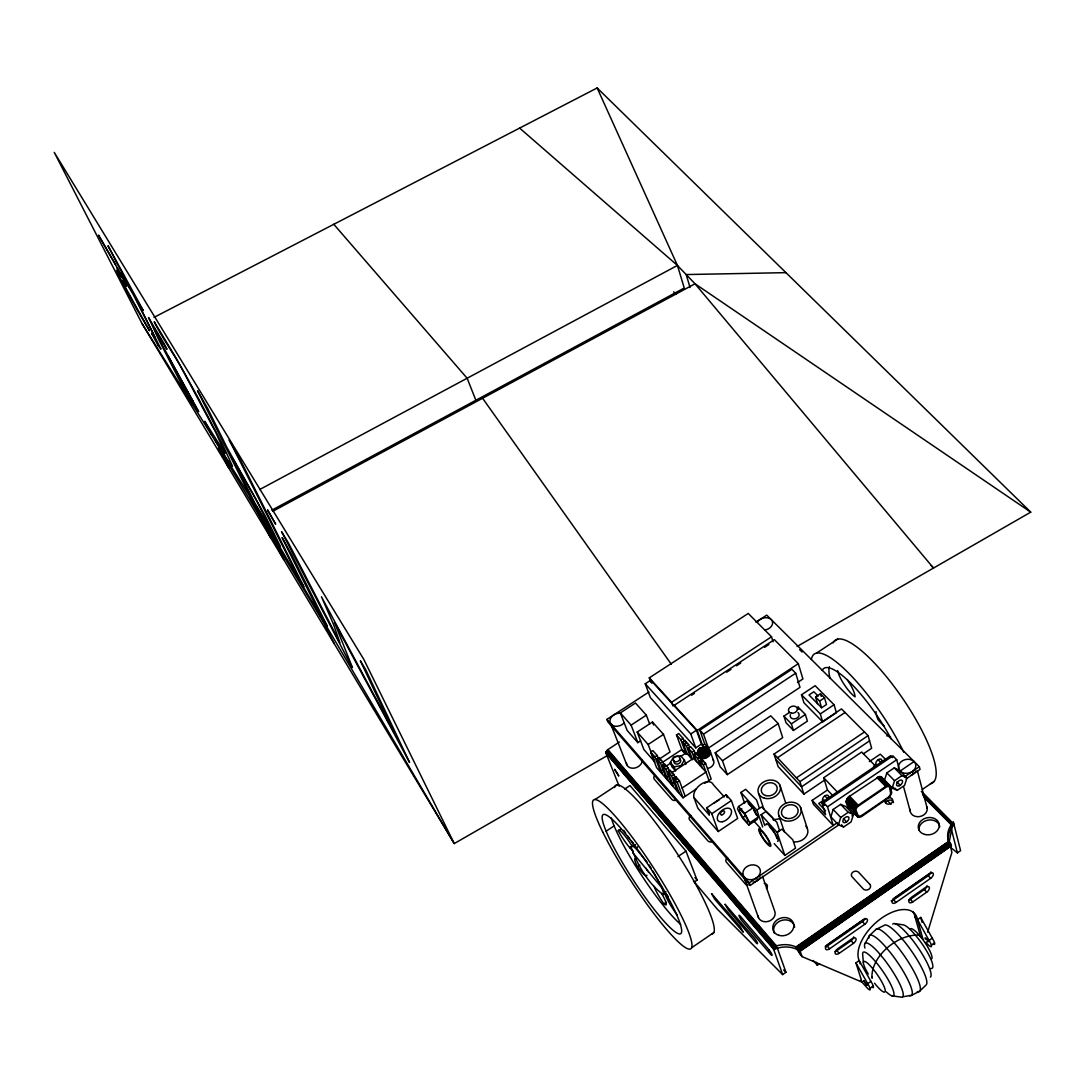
<?xml version="1.0" encoding="UTF-8"?>
<svg xmlns="http://www.w3.org/2000/svg" width="1085" height="1085" viewBox="0 0 1085 1085"><rect width="100%" height="100%" fill="white"/><g stroke="black" fill="none" stroke-linecap="round" stroke-linejoin="round"><path stroke-width="1.5" d="M700.313 749.409C700.571 744.758 706.878 755.092 707.461 757.316L702.551 758.727L699.255 757.669M619.155 786.218L605.945 753.004L607.871 749.599L619.399 742.004M849.921 808.162C845.418 806.114 845.025 798.546 849.623 796.241L879.298 776.589L881.522 777.023L890.473 786.15L891.721 792.999L889.578 797.082L862.507 815.906C855.957 821.291 851.684 807.796 858.208 805.206L886.255 786.096L888.506 785.35L890.473 786.15M709.726 754.97C713.903 746.06 696.502 747.185 697.37 754.523L698.726 749.328L699.405 748.433L701.208 748.65L705.535 750.617L709.142 753.844L709.726 754.97L707.461 757.316M697.614 751.118C696.706 758.985 710.946 756.123 708.532 749.165C702.483 741.53 700.354 754.306 702.551 758.727M709.495 749.898C711.217 755.391 703.351 759.459 699.066 756.489L701.317 750.535L704.097 747.253L705.711 746.887L710.092 750.874L713.55 760.666M607.871 749.599L775.789 945.198L773.605 949.199L782.651 974.601L785.96 972.296L777.036 947.191M698.225 755.811C698.74 751.702 702.782 747.402 706.986 747.429L709.346 749.735C706.132 745.314 698.306 750.305 697.506 754.699L699.066 756.489M871.96 977.693C870.916 956.156 898.326 933.385 919.293 935.256L922.019 937.928L921.504 937.332M697.506 753.126L699.405 748.433M927.634 932.191L951.925 852.308C950.08 847.629 952.481 844.361 948.358 840.753A25.701 20.9 -10 0 1 953.417 822.186L950.623 824.152L924.379 797.746M833.172 809.451L830.907 816.815L838.407 824.817L843.615 827.028L851.101 821.915L853.42 814.564L845.866 806.616L840.672 804.351L833.172 809.451L840.712 817.439L838.407 824.817M884.492 780.291L886.852 772.913L894.257 767.868L899.262 770.214L906.979 777.972L904.578 785.337L897.2 790.395L892.168 788.09L880.789 776.616M892.168 788.09L894.542 780.698L901.96 775.626L906.979 777.972M668.048 896.522L664.698 892.765L665.39 892.955L663.057 894.542C648.098 883.407 637.519 864.989 631.199 847.439L631.646 846.083L633.165 846.368L635.661 848.28L647.094 862.168M704.802 747.131L704.314 746.67C699.784 747.402 704.002 755.309 704.246 758.605M738.519 806.535L737.488 808.949L742.601 818.198L748.772 825.102L757.072 819.5L758.184 817.127L753.058 807.81L746.833 800.933L738.519 806.535L744.717 813.438L749.857 822.755L748.772 825.102M739.143 810.793L739.902 809.03L744.432 814.076L748.189 820.884L747.402 822.62L742.886 817.561L739.143 810.793L741.896 808.935M663.057 894.542L665.946 891.721M865.057 943.448L869.451 935.623L875.907 929.479L883.882 925.532A36.497 7.69 55.1 0 1 899.058 935.311L904.754 941.97A36.497 7.69 55.1 0 1 926.034 985.044L919.578 991.283L911.563 995.311L902.611 996.817M684.377 760.042L681.149 765.576L674.124 766.824L670.34 762.538L673.582 757.018L680.58 755.77L684.377 760.042L685.923 764.274M951.789 827.394L951.057 826.648L954.027 824.6L951.382 827.95A25.674 20.9 -10 0 0 948.887 833.511L948.263 837.389A25.674 20.9 -10 0 0 948.968 843.14L951.925 827.95L950.799 826.824L957.404 852.891L960.578 850.681L953.417 822.186M697.886 750.752C713.591 737.746 700.652 763.094 700.178 748.379M700.327 747.673L698.943 748.826L699.025 750.481M605.945 753.004L773.605 949.199L772.859 947.205L777.389 945.632A26.121 22.025 -19.6 0 1 795.603 946.798L796.254 947.354L948.819 841.417M860.486 980.365L866.725 987.431A8.327 1.6 55.4 0 0 870.211 989.628A8.327 1.6 55.4 0 0 867.674 983.647L870.916 981.369L859.171 960.578A36.646 19.801 -43.4 0 1 881.725 918.032A36.646 19.801 -43.4 0 1 917.503 919.673L920.704 917.435L932.259 938.145A8.26 1.831 55 0 1 934.009 944.492M925.871 942.309L927.797 944.384A8.26 1.831 55 0 0 931.472 946.405A8.26 1.831 55 0 0 929.058 940.397L932.259 938.145M870.034 988.34L873.276 986.062M931.364 945.089L934.551 942.838M775.843 948.032L773.686 949.524L778.216 947.951A26.081 22.025 -19.6 0 1 796.404 949.117L797.855 948.521M948.643 841.526L795.956 946.974L796.756 949.294L799.075 951.993L951.491 845.649M798.316 949.863L799.713 953.918L802.059 956.604L862.046 982.128L855.916 962.856L859.171 960.578L860.188 963.792M835.097 951.504A4.109 2.251 -42.8 0 0 836.847 950.65L851.088 940.722A4.096 2.238 -43 0 0 853.719 936.816M908.647 900.17A4.055 2.211 -44 0 0 910.356 899.343L924.339 889.578A4.055 2.211 -44.2 0 0 926.983 885.685M839.193 953.308L853.447 943.367A4.096 2.238 -43 0 0 856.011 938.769A4.096 2.238 -43 0 0 851.996 938.783L837.715 948.751A4.109 2.251 -42.8 0 0 835.152 953.335A4.109 2.251 -42.8 0 0 839.193 953.308L836.847 950.65M912.77 901.92L926.766 892.141A4.055 2.211 -44.2 0 0 929.357 887.557A4.055 2.211 -44.2 0 0 925.491 887.476L911.468 897.281A4.069 2.211 -44 0 0 908.877 901.866A4.069 2.211 -44 0 0 912.77 901.92L910.356 899.343M825.305 946.405L865.193 918.615M892.711 899.451L931.228 872.625M825.482 946.961A4.123 2.278 -42.7 0 0 827.245 946.106L862.426 921.599A4.109 2.251 -43.3 0 0 864.921 918.466M891.124 900.794A4.082 2.238 -43.8 0 0 893.62 899.858L928.245 875.744A4.069 2.224 -44.4 0 0 930.903 871.825M829.605 948.778L864.813 924.23A4.109 2.251 -43.3 0 0 867.39 919.619A4.109 2.251 -43.3 0 0 863.389 919.592L828.086 944.181A4.137 2.278 -42.7 0 0 825.522 948.792A4.137 2.278 -42.7 0 0 829.605 948.778L827.245 946.106M896.034 902.449L930.699 878.294A4.069 2.224 -44.4 0 0 933.303 873.683A4.069 2.224 -44.4 0 0 929.425 873.588L894.691 897.783A4.096 2.238 -43.8 0 0 892.087 902.394A4.096 2.238 -43.8 0 0 896.034 902.449L893.62 899.858M813.194 960.496L817.303 965.23L819.568 963.643M796.254 947.354L949.158 841.797M796.566 947.761L949.484 842.218M799.075 951.993L797.217 948.643L949.823 842.652M797.529 949.104L950.134 843.099M797.828 949.565L950.433 843.547M798.112 950.026L950.704 844.008M798.37 950.474L950.948 844.455M798.587 950.908L951.165 844.876M798.791 951.301L951.342 845.283M798.953 951.667L950.419 846.409M691.593 947.788L713.822 932.544M922.331 789.46L934.199 781.322M772.859 947.205L775.789 945.198L776.426 945.93M900.13 771.055L914.099 761.521M784.848 855.441L795.549 848.131L792.809 839.79L781.905 829.198L777.118 832.453L784.848 855.441L774.242 843.642M840.712 817.439L848.226 812.312L853.42 814.564M839.424 824.464L750.21 885.414L749.287 882.837L837.484 822.62M904.456 776.887L919.334 766.729L766.742 615.114L755.933 622.166M851.928 815.92L856.092 813.072M890.826 789.351L893.606 787.452M906.097 778.908L920.039 769.401L919.334 766.729M654.092 886.242L654.716 887.978A18.73 2.78 56.7 0 0 663.83 903.832L666.163 902.245M824.03 799.943L818.755 803.524L825.563 810.766M873.506 766.349L876.11 764.572M776.914 832.331L779.572 830.527L776.792 822.199L765.861 811.553L761.1 814.767L764.762 825.495M875.459 766.024L861.693 752.041L823.705 777.742L827.448 790.002L812.163 800.364L825.604 814.699L821.806 802.466L890.731 755.662L892.616 757.561M821.806 802.466L824.559 805.409L823.759 802.805L892.846 755.865L896.712 759.744L900.13 772.371M812.163 800.364L813.384 804.229L833.28 825.495L827.516 806.792L896.712 759.744M863.348 753.858L871.648 748.257L868.109 735.63L841.485 708.912L774.039 754.075L778.081 766.525L803.904 794.098L824.641 780.061M869.329 761.602L880.301 754.156L886.052 759.948M694.441 881.929L697.085 880.138L685.991 851.128L629.978 785.554L624.743 789.026M677.935 856.567L685.991 851.128M796.39 777.864L864.474 731.968M744.717 813.438L753.058 807.81M693.939 797.556L697.913 808.325L718.27 831.517L737.664 818.443L731.371 800.581L726.163 794.776L706.633 807.864L709.197 814.889L693.939 797.556A11.854 7.215 -42.5 0 1 701.1 784.211A11.854 7.215 -42.5 0 1 713.265 784.631L724.251 796.905M742.886 817.561L745.639 815.703M755.458 810.997L761.656 806.942L772.601 817.588L773.524 820.368M803.904 794.098L799.943 781.634L868.109 735.63M869.573 740.852L801.584 786.801L775.721 759.229M749.857 822.755L758.184 817.127M744.622 803.198L740.906 792.47L745.626 789.31L756.584 799.998L759.419 808.325M718.27 831.517L711.801 813.723L731.371 800.581M636.19 858.981L635.362 858.615A18.513 2.74 56.9 0 0 636.38 864.392L637.56 866.779L639.879 865.206M620.634 829.306L618.274 830.866A18.621 2.794 57 0 0 629.11 846.965L629.68 847.616L633.993 844.51L631.199 847.439M632.297 846.205L634.644 844.632M633.165 846.368L635.512 844.795M822.688 721.878L836.399 712.709L834.067 704.721L815.147 685.706L801.49 694.78L803.917 702.727L822.688 721.878L820.314 713.916L801.49 694.78M635.661 848.28L638.021 846.707M777.497 757.764L845.052 712.479M682.126 788.008L705.996 772.1L703.378 764.844L699.635 760.666L701.832 759.202L705.589 763.379L711.19 779.016L704.816 783.275M824.505 697.831L826.485 704.518L821.616 707.759L819.636 701.086L824.505 697.831L820.477 693.776L815.608 697.018L817.602 703.69M805.382 714.5L807.403 721.118L793.447 730.449L791.385 723.844L805.382 714.5L797.895 706.823L798.709 709.468M658.242 758.374L657.144 755.472L652.831 750.576L650.634 752.027L656.561 767.57L683.035 797.814L696.421 788.876M727.33 774.636L782.678 737.651L778.203 723.6L770.77 715.829L715.205 752.773L720.087 766.661L727.33 774.636L722.461 760.734L715.205 752.773M820.314 713.916L834.067 704.721M685.232 796.349L679.427 780.78L675.711 776.562L673.487 778.026L678.939 792.538L677.026 790.355L671.574 775.856L673.785 774.378L670.11 770.201L667.899 771.666L673.365 786.177L671.466 784.007L665.987 769.509L662.338 765.345L664.549 763.881L668.197 768.044L669.825 772.371M700.313 765.766L697.682 758.51L699.893 757.045L696.163 752.922L693.966 754.373L696.597 761.629M671.466 784.007L673.663 782.543M683.035 797.814L677.203 782.258L679.427 780.78M703.378 764.844L705.589 763.379M606.162 831.178L614.137 825.875M793.447 730.449L786.015 722.705L783.94 716.114L789.514 712.397M722.461 760.734L778.203 723.6M708.437 748.08L703.514 734.192L795.698 673.188L791.86 669.323L699.825 730.137L704.748 744.039L708.437 748.08L799.998 687.32L795.698 673.188M662.338 765.345L667.817 779.844L665.946 777.687L660.453 763.189L662.65 761.738L659.015 757.601L656.818 759.066L662.325 773.551L660.453 771.421L654.947 756.923L650.634 752.027M690.67 757.615L686.439 745.992L688.622 744.554L684.947 740.472L682.763 741.909L686.995 753.519M662.487 762.335L681.855 749.518L686.181 754.36L680.865 739.794L676.511 734.965L678.695 733.528L683.048 738.356L684.106 741.272M680.783 756.462L686.344 752.787L692.569 759.744L688.351 748.121L690.535 746.67L694.237 750.779L695.824 755.146M665.512 766.58L671.072 762.904M695.783 747.863L701.398 744.147L696.448 730.259L650.769 680.173L645.236 683.781L650.376 697.614L695.783 747.863L690.792 733.989L645.236 683.781M660.453 771.421L662.623 769.97M665.987 769.509L668.197 768.044M709.007 780.468L705.996 772.1L694.671 759.486L692.04 752.231L694.237 750.779M701.398 744.147L702.592 745.463L704.748 744.039M797.516 682.546L802.927 678.952L798.302 663.654L774.351 639.635L674.287 705.277L674.707 706.416M671.208 773.062L693.559 758.239L694.671 759.486M665.946 777.687L668.129 776.236M654.947 756.923L657.144 755.472M680.865 739.794L683.048 738.356M690.792 733.989L696.448 730.259M702.592 745.463L697.235 730.436L798.302 663.654M595.014 799.564L617.243 784.875M816.557 653.075L837.661 639.133M658.988 759.283L670.055 751.973L663.505 734.382L652.465 722.013L637.18 732.036L643.907 749.572L654.838 762.036L648.152 744.5L637.18 732.036M649.644 723.939L646.334 715.151L635.498 703.026L620.349 712.926L627.144 730.436L637.858 742.655L640.598 740.852M648.152 744.5L663.505 734.382M637.858 742.655L631.104 725.133L646.334 715.151M672.903 705.955L671.574 702.293L771.516 636.786L748.23 613.445L649.278 677.854L650.932 682.343M691.62 695.227L694.427 693.396M726.719 672.198L730.937 669.431M736.552 665.742L740.77 662.989M764.64 647.325L768.858 644.558M750.21 885.414L607.925 721.973L606.908 719.409L648.938 691.986M645.873 868.136L648.613 872.354M606.542 756.028L454.249 843.574L142.026 323.574L54.25 152.375L363.733 659.246L454.249 843.574L262.245 516.975L283.687 559.507M797.082 646.484L1030.75 512.147L597.157 87.953L154.016 317.376M893.443 802.615A4.001 3.214 -13.3 0 0 888.059 800.404L887.164 800.879A4.001 3.214 -13.3 0 0 885.591 803.131M273.529 536.004L270.545 537.617L249.13 495.194L142.026 323.574M271.847 510.167L684.255 288.013L677.433 265.432L597.157 87.953M272.674 511.361L695.024 283.782L1030.75 512.147M259.573 489.593L677.433 265.432L695.024 283.782L933.507 568.052L931.201 565.597M756.557 877.873L754.509 878.972A8.924 7.256 -19.5 0 1 742.954 872.489A8.924 7.256 -19.5 0 1 756.164 865.45A8.924 7.256 -19.5 0 1 756.557 877.873L757.479 880.45M950.623 824.152L952.657 823.556L953.918 824.302L921.328 791.467M700.069 747.891L703.161 747.253L700.056 748.487M785.947 272.647L686.181 274.559L690.06 287.484M891.965 995.84L900.699 997.047A32.658 6.564 55.3 0 0 900.523 985.641A32.658 6.564 55.3 0 0 883.421 958.408L878.389 952.413A32.658 6.564 55.3 0 0 864.921 948.046M894.61 923.606L903.317 924.854A26.352 5.71 55.1 0 1 912.892 932.273L917.001 937.06A26.352 5.71 55.1 0 1 930.794 959.004A26.352 5.71 55.1 0 1 930.659 968.43M703.799 746.67C714.337 748.826 698.428 760.083 698.333 750.305C702.009 748.582 708.085 748.135 710.404 752.19M646.782 870.129L647.786 870.292M708.234 748.84L706.349 747.362M796.756 949.294L798.357 950.08M949.511 846.531L957.404 852.891M519.634 128.084L677.433 265.432M926.956 941.4C930.822 944.248 923.579 934.266 925.356 939.162M799.645 649.657L802.046 652.044M783.573 969.922L785.96 972.296M782.651 974.601L717.28 909.135L693.546 881.074M923.159 793.61L952.996 823.596M922.82 793.569L952.657 823.556M922.453 793.569L952.277 823.556M923.254 794.83L951.884 823.623M922.847 794.952L951.477 823.746M923.62 796.322L951.057 823.922M894.257 767.868L901.96 775.626M818.144 696.109L813.845 691.755L809.003 694.983L821.616 707.759M878.145 759.758L881.373 763.013M815.608 697.018L819.636 701.086M896.888 781.919L900.184 785.255M886.852 772.913L894.542 780.698M895.003 788.171L897.2 790.395M880.342 776.534L890.785 786.951M879.84 776.521L888.506 785.35M879.298 776.589L887.978 785.432M878.741 776.738L887.422 785.581M878.172 776.955L886.838 785.798M877.589 777.253L886.255 786.096M877.005 777.606L885.685 786.449M887.503 800.689L890.988 804.27M783.94 716.114L791.385 723.844M928.245 875.744L930.699 878.294M849.623 796.241L858.208 805.206M849.067 796.661L857.638 805.626M848.524 797.136L857.096 806.087M848.036 797.638L856.607 806.603M847.588 798.18L856.146 807.145M847.182 798.75L855.753 807.715M846.856 799.319L855.414 808.298M846.585 799.903L855.156 808.867M846.395 800.472L854.966 809.437M846.286 801.015L854.844 809.993M823.705 777.742L837.267 791.969M846.259 801.53L854.804 810.509M846.3 802.005L854.858 810.983M846.422 802.439L854.98 811.417M853.624 811.58L858.954 817.181M854.18 812.651L858.452 817.141M848.226 806.874L858.004 817.019M924.339 889.578L926.766 892.141M827.448 790.002L833.09 795.929M840.672 804.351L848.226 812.312M824.871 795.915L828.031 799.252M843.357 818.47L846.585 821.887M823.759 802.805L827.516 806.792M673.704 291.865L676.009 294.32M841.472 824.749L843.615 827.028M774.039 754.075L799.943 781.634M912.973 911.875A36.605 19.815 -43.4 0 1 915.103 917.11L917.503 919.673L929.058 940.397M699.825 730.137L703.514 734.192M649.278 677.854L671.574 702.293M674.287 705.277L697.235 730.436M862.426 921.599L864.813 924.23M740.906 792.47L756.91 810.142L762.674 827.001M761.1 814.767L777.118 832.453M748.216 803.429L751.851 807.457M693.966 754.373L697.682 758.51M682.763 741.909L686.439 745.992M688.351 748.121L692.04 752.231M754.17 821.345L760.531 828.411M684.404 752.99L682.234 750.576L676.511 734.965M851.088 940.722L853.447 943.367M881.522 777.023L882.119 778.121M706.633 807.864L711.801 813.723M620.349 712.926L631.104 725.133M656.818 759.066L660.453 763.189M667.899 771.666L671.574 775.856M673.487 778.026L677.203 782.258M606.908 719.409L749.287 882.837M333.787 224.297L467.133 378.245L475.867 400.257M629.68 847.616L630.765 848.877A18.621 2.794 57 0 0 633.423 851.345M607.491 749.925L775.382 945.564M607.139 750.264L774.988 945.944M606.827 750.644L774.649 946.351M606.556 751.037L774.337 946.771M606.339 751.43L774.08 947.205M606.149 751.837L773.876 947.639M606.027 752.244L773.713 948.059M605.959 752.624L773.619 948.453M668.102 896.603L664.766 892.887A18.906 2.835 56.7 0 0 669.703 903.683L671.452 906.572A18.906 2.835 56.7 0 0 677.243 915.035M694.902 877.562L697.085 880.138M632.813 852.742L645.982 868.651M648.572 871.784L662.081 888.086L663.6 893.308M482.581 398.249L671.398 664.386M648.789 864.677L651.339 868.448M623.794 830.256L625.665 833.172M653.048 871.201L662.081 888.086M214.681 439.696L227.904 460.759L232.502 466.211L222.262 443.806L199.192 399.863A87.397 3.16 61.5 0 0 176.245 358.362L154.219 321.716C162.791 339.347 174.454 354.347 183.758 372.223L215.929 432.725L225.11 453.489L204.712 421.278L211.67 434.882M274.573 538.16L280.364 546.338L265.065 515.66L227.226 448.024L207.588 408.286L197.538 390.736L259.627 515.022L269.541 532.871L256.684 506.966L268.429 527.73M855.916 962.856L867.674 983.647M710.282 753.587C708.139 749.762 701.832 747.768 698.116 749.925L697.506 754.699M753.519 809.817L756.516 815.269M115.58 264.604L98.491 235.12L118.441 269.921L126.308 285.626L126.47 286.372L122.415 281.069L125.44 287.511L149.527 330.776L137.483 310.378A38.029 1.248 61.6 0 1 120.625 278.926L116.475 270.138L121.52 276.865L116.922 267.629M229.003 468.449L218.438 447.617L323.683 622.573L334.316 643.825M708.763 756.245L701.547 747.714M611.099 724.21L612.103 726.774M611.262 725.377L626.764 764.708M662.65 761.738L664.291 766.078M659.015 757.601L660.114 760.504M652.465 722.013L653.563 724.943M674.124 766.824L675.697 771.042L671.927 766.756L670.34 762.538M675.711 776.562L676.782 779.45M673.785 774.378L675.413 778.718M650.769 680.173L651.909 683.252M705.928 758.117L702.415 749.26L700.761 754.089L700.937 758.483M684.947 740.472L686.005 743.388M688.622 744.554L689.68 747.457M699.893 757.045L701.466 761.426M699.635 760.666L702.239 767.922M744.391 877.222L745.327 879.799M701.832 759.202L702.877 762.118M758.469 917.612L744.31 878.185A8.911 7.256 -19.5 0 0 746.833 881.074M800.079 950.908L802.059 956.604M726.163 794.776L727.153 797.597M762.484 876.273L774.676 911.074A8.734 7.229 -19.5 0 1 768.329 921.382A8.734 7.229 -19.5 0 1 758.022 915.767M816.3 962.259L817.303 965.23M758.605 793.555L764.016 809.546M779.057 815.934L784.374 831.937M779.844 785.038L785.621 802.697M800.527 807.321L807.226 828.18M871.757 976.69L872.218 978.168M771.516 636.786L773.062 641.791M820.477 693.776L821.264 696.448M917.503 919.673L922.996 939.217L920.609 936.64L915.103 917.11M920.704 917.435L922.074 922.318M903.588 786.747L910.193 811.16M912.349 771.503L913.055 774.161M917.34 770.689L927.173 808.23M948.48 841.092L949.09 843.479M863.362 962.815L862.656 954.108A26.488 5.262 55.3 0 1 873.832 959.696L877.901 964.551A26.488 5.262 55.3 0 1 893.375 990.822A26.488 5.262 55.3 0 1 886.296 991.853M727.56 857.57A4.001 3.228 -20 0 0 726.475 862.263L745.436 884.085A4.042 3.296 -19.5 0 0 747.972 885.238M888.398 797.719A4.001 3.214 -13.4 0 1 892.765 801.069A4.001 3.214 -13.4 0 1 887.259 804.012A4.001 3.214 -13.4 0 1 885.74 799.143M764.206 883.312A4.055 3.323 -19.3 0 1 766.485 888.601M890.514 787.886A3.987 3.174 -13.6 0 1 890.229 788.714M690.819 815.391A3.92 3.106 -20.7 0 0 689.694 819.934L707.895 840.889A3.96 3.16 -20.6 0 0 712.343 841.634M676.186 800.106A3.879 3.038 -21.5 0 1 671.859 799.414L654.364 779.301A3.838 2.984 -21.8 0 1 654.77 775.517M870.916 981.369A8.314 1.614 55.4 0 1 872.123 987.228M642.198 760.273A8.124 6.239 -22 0 1 634.589 768.085A8.124 6.239 -22 0 1 626.438 763.108M926.617 806.508A8.626 6.944 -12.2 0 1 919.714 816.585A8.626 6.944 -12.2 0 1 910.22 809.342M774.175 932.978A10.714 8.924 -19 0 1 781.905 920.338A10.714 8.924 -19 0 1 794.613 927.214M918.981 830.337A10.579 8.572 -11.7 0 1 928.109 820.097A10.579 8.572 -11.7 0 1 939.813 826.77M760.436 877.222A8.911 7.256 -19.5 0 1 753.193 882.186M613.432 727.872A8.273 6.239 -21.9 0 1 610.923 723.776M757.466 622.153A8.137 6.022 -16.7 0 1 771.259 619.589A8.137 6.022 -16.7 0 1 765.237 629.951M915.835 771.082A8.789 6.958 -12.6 0 1 911.061 775.219M898.475 767.8A8.789 6.958 -12.6 0 1 909.895 759.419A8.789 6.958 -12.6 0 1 913.462 770.621A8.789 6.958 -12.6 0 1 899.031 769.536M623.794 723.234A8.287 6.239 -21.9 0 1 613.54 725.838A8.287 6.239 -21.9 0 1 610.57 718.392A8.287 6.239 -21.9 0 1 619.779 713.198M910.247 928.896A18.431 4.028 55 0 1 918.059 933.846L920.948 937.182A18.431 4.028 55 0 1 931.608 958.909M892.738 924.081A32.55 6.971 55.1 0 1 906.382 932.774L911.454 938.701A32.55 6.971 55.1 0 1 930.387 977.124M875.907 929.479A37.867 7.853 55.2 0 1 891.544 939.691L897.431 946.622A37.867 7.853 55.2 0 1 917.3 978.25A37.867 7.853 55.2 0 1 917.3 991.568M868.868 938.118A36.551 7.459 55.2 0 1 884.451 945.564L890.12 952.25A36.551 7.459 55.2 0 1 909.284 982.779A36.551 7.459 55.2 0 1 909.379 995.582M874.51 983.159A18.526 3.648 55.4 0 0 885.265 990.686A18.526 3.648 55.4 0 0 874.022 970.193L871.174 966.789A18.526 3.648 55.4 0 0 863.484 961.88A18.526 3.648 55.4 0 0 868.244 974.045M680.648 924.379A70.905 10.687 56.8 0 1 640.842 874.184A70.905 10.687 56.8 0 1 611.303 818.009M829.944 678.084A69.074 17.645 55.8 0 1 829.374 666.705M837.634 670.611A18.621 4.801 56 0 0 843.411 683.319L845.283 686.14A18.621 4.801 56 0 0 854.994 696.814A18.499 4.733 56.1 0 0 850.803 685.313L849.08 682.438A18.499 4.733 56.1 0 0 847.195 679.59M833.117 642.89A86.339 22.663 55.7 0 1 901.73 697.072A86.339 22.663 55.7 0 1 930.401 783.696M811.39 659.477A86.556 21.849 55.8 0 1 848.389 672.876A86.556 21.849 55.8 0 1 903.724 752.176M614.625 787.466A88.631 13.915 56.8 0 1 674.029 848.728A88.631 13.915 56.8 0 1 711.828 933.954M822.172 670.489A69.128 17.428 55.8 0 1 850.409 682.872A69.128 17.428 55.8 0 1 891.314 739.197M663.83 903.832A18.621 2.753 56.8 0 0 665.39 900.93L664.454 898.787A18.621 2.753 56.8 0 0 661.701 893.592M637.56 866.779A18.513 2.74 56.9 0 0 646.185 875.961L646.701 875.812A18.513 2.74 56.9 0 0 646.85 875.134M618.274 830.866A18.553 2.753 57 0 1 624.201 834.948L626.018 837.227A18.553 2.753 57 0 1 631.741 845.473M633.111 843.031A18.879 2.862 57 0 1 631.389 841.011M629.531 838.637A18.879 2.862 57 0 1 627.605 835.992M886.757 735.928A18.879 4.855 55.5 0 1 890.514 736.932M884.017 725.756A18.96 4.937 55.8 0 1 878.009 719.599A18.988 4.937 55.6 0 1 876.327 714.879M876.029 713.048A18.988 4.937 55.6 0 1 876.11 711.652M805.857 826.146A11.474 9.236 -17.3 0 1 806.114 836.576A11.474 9.236 -17.3 0 1 794.6 841.933M779.884 818.416A11.352 9.046 -17.8 0 1 774.107 819.419M712.818 759.514A6.659 5.167 -19.7 0 1 713.184 764.749A6.659 5.167 -19.7 0 1 707.745 768.37M797.936 712.547A4.53 3.486 -16.4 0 1 798.18 717.077A4.53 3.486 -16.4 0 1 792.579 718.69A4.53 3.486 -16.4 0 1 790.409 714.717M877.141 764.952A3.648 2.116 -44.9 0 1 876.137 762.063A3.648 2.116 -44.9 0 1 879.935 759.025A3.648 2.116 -44.9 0 1 881.603 761.372M823.935 801.096A3.675 2.143 -43.9 0 1 822.837 798.234A3.675 2.143 -43.9 0 1 826.689 795.156A3.675 2.143 -43.9 0 1 828.438 797.475M709.197 814.889A11.962 7.188 -42.5 0 1 708.953 812.814M714.066 803.348A11.962 7.188 -42.5 0 1 719.016 800.038M679.63 758.944A3.472 2.685 -20.7 0 1 680.051 762.579A3.472 2.685 -20.7 0 1 675.548 763.867A3.472 2.685 -20.7 0 1 674.355 760.449M766.064 824.844A10.484 2.075 56.2 0 1 773.198 830.432A10.484 2.075 56.2 0 1 777.62 841.323M769.387 826.621A8.219 1.627 56.2 0 1 774.147 832.67M775.205 834.46A8.219 1.627 56.2 0 1 776.874 838.569M711.584 893.633L714.676 899.153L743.266 932.205L740.133 926.631L711.584 893.633M725.106 904.334L728.238 909.922L755.947 942.512A4.137 0.692 56.2 0 0 757.344 942.851A4.137 0.692 56.2 0 0 754.292 937.982L725.106 904.334M700.815 749.342C703.568 754.211 705.318 744.663 700.815 749.342M409.506 762.335L334.492 622.451L352.435 667.546L349.56 662.637L281.571 531.677L288.434 542.948L339.944 642.795L333.298 623.861L321.458 596.791L394.113 732.606L360.369 660.779L365.564 669.377L409.506 762.335M863.741 980.745L866.915 985.288L863.741 980.745M158.207 345.627L160.973 349.18L136.588 300.097L143.315 310.568L107.985 245.725L129.413 287.186L120.747 273.176L121.344 274.573L133.252 294.577L152.483 332.213L154.938 337.679L151.588 333.217L151.954 334.099L158.179 345.654M614.72 769.428L618.721 775.829L614.72 769.428M858.493 806.006L858.032 806.345A3.852 2.211 -44.2 0 0 855.997 810.278L858.032 815.337A4.543 2.604 -44.2 0 0 861.788 815.378L888.127 797.366A4.53 2.59 -44.6 0 0 890.622 793.054L889.578 787.344A3.838 2.197 -44.7 0 0 886.337 787.032L858.493 806.006M148.564 317.593L158.627 339.469L185.508 391.983L192.845 404.827L181.317 382.449L198.704 411.663L162.411 345.328L154.667 329.148L166.968 349.343L164.364 344.27L148.564 317.593M275.576 524.028L267.615 510.045L275.576 524.028M273.949 534.946L254.88 503.06L232.638 458.48L255.45 498.354L273.949 534.946M300.233 580.8L229.193 439.886L240.87 461.003L303.868 586.782L300.233 580.8M869.804 884.329L858.669 872.326A4.096 3.363 -15.1 0 0 853.027 872.042A4.096 3.363 -15.1 0 0 852.118 876.856L863.212 888.886A4.109 3.404 -14.7 0 0 868.909 889.198A4.109 3.404 -14.7 0 0 869.804 884.329M768.872 949.673L740.512 916.445A4.123 0.692 56.3 0 0 739.143 916.147A4.123 0.692 56.3 0 0 742.194 921.016L770.513 954.23A4.204 0.719 56.1 0 0 771.964 954.624A4.204 0.719 56.1 0 0 768.872 949.673M192.723 400.975L179.54 378.597L167.755 355.541L192.723 400.975M318.285 610.733L327.277 626.181L291.553 554.503L282.073 537.59L318.285 610.733M778.799 935.311A10.714 8.924 -19 0 0 793.813 924.895A10.714 8.924 -19 0 0 777.294 919.809A10.714 8.924 -19 0 0 778.799 935.311M924.705 834.433A10.579 8.572 -11.8 0 0 939.19 824.369A10.579 8.572 -11.8 0 0 922.413 819.745A10.579 8.572 -11.8 0 0 924.705 834.433M602.894 832.317A88.861 13.006 56.9 0 0 688.243 948.927A88.861 13.006 56.9 0 0 635.566 841.757A88.861 13.006 56.9 0 0 602.894 832.317M610.57 840.861A70.973 10.416 56.9 0 0 678.817 933.819A70.973 10.416 56.9 0 0 636.583 848.117A70.973 10.416 56.9 0 0 610.57 840.861M791.548 713.198A4.543 3.486 -16.4 0 0 797.258 708.41A4.543 3.486 -16.4 0 0 789.894 707.393A4.543 3.486 -16.4 0 0 791.548 713.198M764.396 798.207A11.46 9.06 -17.9 0 0 780.454 787.33A11.46 9.06 -17.9 0 0 762.864 782.461A11.46 9.06 -17.9 0 0 764.396 798.207M765.793 795.603A8.11 6.415 -17.9 0 0 777.172 787.9A8.11 6.415 -17.9 0 0 764.722 784.441A8.11 6.415 -17.9 0 0 765.793 795.603M784.97 820.694A11.582 9.25 -17.3 0 0 801.164 809.641A11.582 9.25 -17.3 0 0 783.289 804.636A11.582 9.25 -17.3 0 0 784.97 820.694M786.245 818.253A8.49 6.781 -17.3 0 0 798.112 810.183A8.49 6.781 -17.3 0 0 785.025 806.494A8.49 6.781 -17.3 0 0 786.245 818.253M899.397 785.703A3.689 2.102 -44.9 0 0 902.259 780.508A3.689 2.102 -44.9 0 0 897.064 782.868A3.689 2.102 -44.9 0 0 899.397 785.703M845.785 822.335A3.716 2.129 -44 0 0 848.633 817.141A3.716 2.129 -44 0 0 843.343 819.555A3.716 2.129 -44 0 0 845.785 822.335M722.488 821.725A8.531 5.113 -42.5 0 0 731.344 810.346A8.531 5.113 -42.5 0 0 719.382 812.936A8.531 5.113 -42.5 0 0 722.488 821.725M721.959 814.821A2.468 1.478 -42.5 0 0 724.522 811.526A2.468 1.478 -42.5 0 0 721.05 812.272A2.468 1.478 -42.5 0 0 721.959 814.821M674.965 761.684A3.472 2.685 -20.7 0 0 679.888 758.401A3.472 2.685 -20.7 0 0 674.68 756.964A3.472 2.685 -20.7 0 0 674.965 761.684M759.771 832.927A10.497 2.048 56.2 0 0 770.269 846.327A10.497 2.048 56.2 0 0 764.26 833.334A10.497 2.048 56.2 0 0 759.771 832.927M760.856 833.917A8.232 1.6 56.2 0 0 769.075 844.415A8.232 1.6 56.2 0 0 764.355 834.229A8.232 1.6 56.2 0 0 760.856 833.917"/></g></svg>
